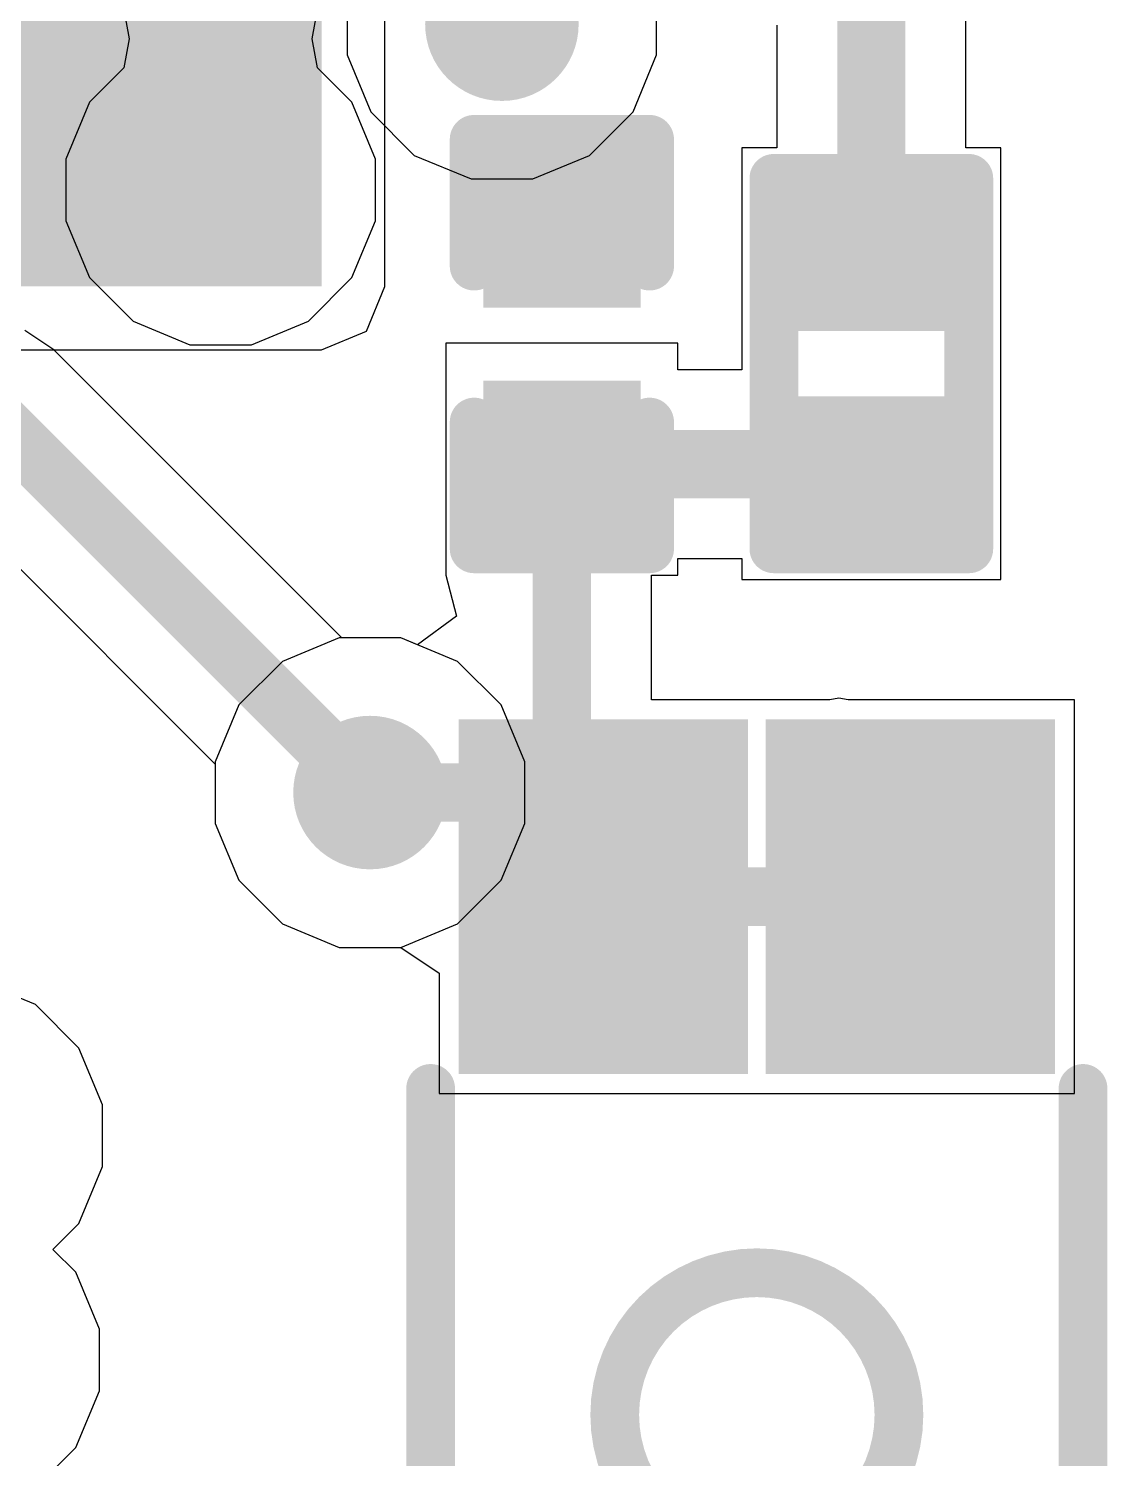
# Model space of a CAD drawing. Header units: inches. Extents: x 0 to 5429, y 0 to 5429.
# Drawn here: x 18.88 to 21.691, y 11.834 to 15.559 of the extents above; entities that cross this region are included whole.
import ezdxf

# ---------------------------------------------------------------- set-up
doc = ezdxf.new("R2010")
doc.units = ezdxf.units.IN
for name, color, linetype in [('Bottom Layer', 5, 'Continuous'), ('Ground', 16, 'Continuous'), ('Power', 76, 'Continuous'), ('Top Layer', 1, 'Continuous'), ('Top Overlay', 2, 'Continuous'), ('Top Paste', 8, 'Continuous'), ('Top Solder', 216, 'Continuous'), ('Via Holes', 16, 'Continuous')]:
    doc.layers.add(name, color=color, linetype=linetype)

# ---------------------------------------------------------------- blocks, each defined once
blk = doc.blocks.new('SKTAAAE010_2')
at = {"layer": 'Top Layer'}
for points in [[(0.99, 0.6751), (1.71, 0.6751), (1.71, 0.125), (0.99, 0.125)], [(0.99, -0.125), (1.71, -0.125), (1.71, -0.6751), (0.99, -0.6751)]]:
    blk.add_hatch(color=1, dxfattribs=at).paths.add_polyline_path(points)
at = {"layer": 'Top Paste'}
for points in [[(0.99, 0.6751), (1.71, 0.6751), (1.71, 0.125), (0.99, 0.125)], [(0.99, -0.125), (1.71, -0.125), (1.71, -0.6751), (0.99, -0.6751)]]:
    blk.add_hatch(color=8, dxfattribs=at).paths.add_polyline_path(points)
at = {"layer": 'Top Solder'}
for points in [[(0.8884, 0.7767), (1.8116, 0.7767), (1.8116, 0.0234), (0.8884, 0.0234)], [(0.8884, -0.0234), (1.8116, -0.0234), (1.8116, -0.7767), (0.8884, -0.7767)]]:
    blk.add_hatch(color=216, dxfattribs=at).paths.add_polyline_path(points)
at = {"layer": 'Top Overlay', "const_width": 0.127}
for points in [[(-0.8503, 0.85), (0.8503, 0.85)], [(-0.8504, -0.85), (0.8504, -0.85)]]:
    blk.add_lwpolyline(points, dxfattribs=at)
at = {"layer": 'Top Overlay'}
for points, const_width in [([(0.8186, 0.85, 1), (0.8821, 0.85, 1)], 0.0635), ([(0.3703, 0, 1), (-0.3703, 0, 1)], 0.127), ([(0.3386, 0, 1), (0.4021, 0, 1)], 0.0635), ([(0.8186, -0.85, 1), (0.8821, -0.85, 1)], 0.0635)]:
    blk.add_lwpolyline(points, format="xyb", close=True, dxfattribs=dict(at, const_width=const_width))
blk = doc.blocks.new('R___0201_38')
at = {"layer": 'Top Layer'}
for points in [[(-0.41, 0.185), (-0.14, 0.185), (-0.14, -0.185), (-0.41, -0.185)], [(0.14, 0.185), (0.41, 0.185), (0.41, -0.185), (0.14, -0.185)]]:
    blk.add_hatch(color=1, dxfattribs=at).paths.add_polyline_path(points)
at = {"layer": 'Top Paste'}
for points in [[(-0.41, 0.185), (-0.14, 0.185), (-0.14, -0.185), (-0.41, -0.185)], [(0.14, 0.185), (0.41, 0.185), (0.41, -0.185), (0.14, -0.185)]]:
    blk.add_hatch(color=8, dxfattribs=at).paths.add_polyline_path(points)
at = {"layer": 'Top Solder'}
for points in [[(-0.465, 0.24), (-0.085, 0.24), (-0.085, -0.24), (-0.465, -0.24)], [(0.085, 0.24), (0.465, 0.24), (0.465, -0.24), (0.085, -0.24)]]:
    blk.add_hatch(color=216, dxfattribs=at).paths.add_polyline_path(points)
at = {"layer": 'Top Overlay', "const_width": 0.127}
for points in [[(-0.4826, 0.254), (-0.4826, -0.254)], [(-0.4826, 0.254), (0.4826, 0.254)], [(0.4826, 0.254), (0.4826, -0.254)], [(-0.4826, -0.254), (0.4826, -0.254)]]:
    blk.add_lwpolyline(points, dxfattribs=at)
at = {"layer": 'Top Overlay', "const_width": 0.0635}
for points in [[(-0.5143, 0.254, 1), (-0.4508, 0.254, 1)], [(-0.5143, 0.254, 1), (-0.4508, 0.254, 1)], [(0.4508, 0.254, 1), (0.5143, 0.254, 1)], [(0.4508, 0.254, 1), (0.5143, 0.254, 1)], [(-0.5143, -0.254, 1), (-0.4508, -0.254, 1)], [(-0.5143, -0.254, 1), (-0.4508, -0.254, 1)], [(0.4508, -0.254, 1), (0.5143, -0.254, 1)], [(0.4508, -0.254, 1), (0.5143, -0.254, 1)]]:
    blk.add_lwpolyline(points, format="xyb", close=True, dxfattribs=at)
blk = doc.blocks.new('CAP_0201_65')
at = {"layer": 'Top Layer'}
for points in [[(-0.45, 0.15), (-0.15, 0.15), (-0.15, -0.15), (-0.45, -0.15)], [(0.15, 0.15), (0.45, 0.15), (0.45, -0.15), (0.15, -0.15)]]:
    blk.add_hatch(color=1, dxfattribs=at).paths.add_polyline_path(points)
at = {"layer": 'Top Paste'}
for points in [[(-0.45, 0.15), (-0.15, 0.15), (-0.15, -0.15), (-0.45, -0.15)], [(0.15, 0.15), (0.45, 0.15), (0.45, -0.15), (0.15, -0.15)]]:
    blk.add_hatch(color=8, dxfattribs=at).paths.add_polyline_path(points)
at = {"layer": 'Top Solder'}
for points in [[(-0.505, 0.205), (-0.095, 0.205), (-0.095, -0.205), (-0.505, -0.205)], [(0.095, 0.205), (0.505, 0.205), (0.505, -0.205), (0.095, -0.205)]]:
    blk.add_hatch(color=216, dxfattribs=at).paths.add_polyline_path(points)
at = {"layer": 'Top Overlay', "const_width": 0.127}
for points in [[(-0.5334, 0.2286), (-0.5334, -0.2286)], [(-0.5334, 0.2286), (-0.2032, 0.2286)], [(0.2032, 0.2286), (0.5334, 0.2286)], [(0.5334, 0.2286), (0.5334, -0.2286)], [(-0.5334, -0.2286), (-0.2032, -0.2286)], [(0.2032, -0.2286), (0.5334, -0.2286)]]:
    blk.add_lwpolyline(points, dxfattribs=at)
at = {"layer": 'Top Overlay', "const_width": 0.0635}
for points in [[(-0.5651, 0.2286, 1), (-0.5016, 0.2286, 1)], [(-0.5651, 0.2286, 1), (-0.5016, 0.2286, 1)], [(-0.2349, 0.2286, 1), (-0.1714, 0.2286, 1)], [(0.1714, 0.2286, 1), (0.2349, 0.2286, 1)], [(0.5016, 0.2286, 1), (0.5651, 0.2286, 1)], [(0.5016, 0.2286, 1), (0.5651, 0.2286, 1)], [(-0.5651, -0.2286, 1), (-0.5016, -0.2286, 1)], [(-0.5651, -0.2286, 1), (-0.5016, -0.2286, 1)], [(-0.2349, -0.2286, 1), (-0.1714, -0.2286, 1)], [(0.1714, -0.2286, 1), (0.2349, -0.2286, 1)], [(0.5016, -0.2286, 1), (0.5651, -0.2286, 1)], [(0.5016, -0.2286, 1), (0.5651, -0.2286, 1)]]:
    blk.add_lwpolyline(points, format="xyb", close=True, dxfattribs=at)

msp = doc.modelspace()

# ---------------------------------------------------------------- hatches: boundary and pattern name
at = {"layer": 'Bottom Layer'}
h = msp.add_hatch(color=5, dxfattribs=at)
edge = h.paths.add_edge_path()
edge.add_arc((20.1129, 15.5702), 0.2, 0, 360)
h = msp.add_hatch(color=5, dxfattribs=at)
edge = h.paths.add_edge_path()
edge.add_arc((19.3802, 15.1384), 0.2, 0, 360)
h = msp.add_hatch(color=5, dxfattribs=at)
edge = h.paths.add_edge_path()
edge.add_arc((19.7692, 13.5685), 0.2, 0, 360)
at = {"layer": 'Ground'}
h = msp.add_hatch(color=16, dxfattribs=at)
edge = h.paths.add_edge_path()
edge.add_arc((20.1129, 15.5702), 0.2, 0, 360)
h = msp.add_hatch(color=16, dxfattribs=at)
edge = h.paths.add_edge_path()
edge.add_arc((19.3802, 15.1384), 0.2, 0, 360)
h = msp.add_hatch(color=16, dxfattribs=at)
edge = h.paths.add_edge_path()
edge.add_arc((19.7692, 13.5685), 0.2, 0, 360)
at = {"layer": 'Power'}
h = msp.add_hatch(color=76, dxfattribs=at)
edge = h.paths.add_edge_path()
edge.add_arc((20.1129, 15.5702), 0.2, 0, 360)
h = msp.add_hatch(color=76, dxfattribs=at)
edge = h.paths.add_edge_path()
edge.add_arc((19.3802, 15.1384), 0.2, 0, 360)
h = msp.add_hatch(color=76, dxfattribs=at)
edge = h.paths.add_edge_path()
edge.add_arc((19.7692, 13.5685), 0.2, 0, 360)
at = {"layer": 'Top Layer'}
msp.add_hatch(color=1, dxfattribs=at).paths.add_polyline_path([(17.5289, 14.8872), (19.6432, 14.8872), (19.6432, 15.9592), (17.5289, 15.9592)])
h = msp.add_hatch(color=1, dxfattribs=at)
edge = h.paths.add_edge_path()
edge.add_arc((20.1129, 15.5702), 0.2, 0, 360)
h = msp.add_hatch(color=1, dxfattribs=at)
edge = h.paths.add_edge_path()
edge.add_arc((19.3802, 15.1384), 0.2, 0, 360)
h = msp.add_hatch(color=1, dxfattribs=at)
edge = h.paths.add_edge_path()
edge.add_arc((19.7692, 13.5685), 0.2, 0, 360)
at = {"layer": 'Via Holes'}
h = msp.add_hatch(color=7, dxfattribs=at)
edge = h.paths.add_edge_path()
edge.add_arc((20.1129, 15.5702), 0.1, 0, 360)
h = msp.add_hatch(color=7, dxfattribs=at)
edge = h.paths.add_edge_path()
edge.add_arc((19.3802, 15.1384), 0.1, 0, 360)
h = msp.add_hatch(color=7, dxfattribs=at)
edge = h.paths.add_edge_path()
edge.add_arc((19.7692, 13.5685), 0.1, 0, 360)

# ---------------------------------------------------------------- linework, layer by layer
at = {"layer": 'Bottom Layer'}
for p, q in [((19.128, 15.6078), (19.1421, 15.5321)), ((19.6183, 15.5321), (19.6324, 15.6078)), ((19.1421, 15.5321), (19.128, 15.4564)), ((19.6324, 15.4564), (19.6183, 15.5321)), ((19.128, 15.4564), (19.0384, 15.3668)), ((19.722, 15.3668), (19.6324, 15.4564)), ((19.0384, 15.3668), (18.977, 15.2186)), ((19.7834, 15.2186), (19.722, 15.3668)), ((18.977, 15.2186), (18.977, 15.0582)), ((19.7834, 15.0582), (19.7834, 15.2186)), ((18.977, 15.0582), (19.0384, 14.91)), ((19.722, 14.91), (19.7834, 15.0582)), ((19.0384, 14.91), (19.1518, 14.7966)), ((19.6086, 14.7966), (19.722, 14.91)), ((19.1518, 14.7966), (19.3, 14.7352)), ((19.4604, 14.7352), (19.6086, 14.7966)), ((18.9456, 14.7217), (18.87, 14.7723)), ((19.6956, 13.9717), (18.9456, 14.7217)), ((19.3, 14.7352), (19.4604, 14.7352)), ((18.6842, 14.3239), (19.366, 13.6421)), ((19.8494, 13.9717), (19.6956, 13.9717)), ((19.9976, 13.9103), (19.8494, 13.9717)), ((20.111, 13.7969), (19.9976, 13.9103)), ((20.1724, 13.6487), (20.111, 13.7969)), ((19.366, 13.6421), (19.366, 13.4883)), ((20.1724, 13.4883), (20.1724, 13.6487)), ((19.366, 13.4883), (19.4274, 13.3401)), ((20.111, 13.3401), (20.1724, 13.4883)), ((19.4274, 13.3401), (19.5408, 13.2267)), ((19.9976, 13.2267), (20.111, 13.3401)), ((19.5408, 13.2267), (19.689, 13.1653)), ((19.8494, 13.1653), (19.9976, 13.2267)), ((19.689, 13.1653), (19.8494, 13.1653))]:
    msp.add_line(p, q, dxfattribs=at)
at = {"layer": 'Bottom Layer', "const_width": 0.1524}
msp.add_lwpolyline([(18.7808, 14.5569), (19.7692, 13.5685)], dxfattribs=at)
at = {"layer": 'Bottom Layer', "const_width": 0.0762}
msp.add_lwpolyline([(19.7311, 13.5685, 1), (19.8073, 13.5685, 1)], format="xyb", close=True, dxfattribs=at)
at = {"layer": 'Ground'}
for p, q in [((19.128, 15.6078), (19.1421, 15.5321)), ((19.6183, 15.5321), (19.6324, 15.6078)), ((19.1421, 15.5321), (19.128, 15.4564)), ((19.6324, 15.4564), (19.6183, 15.5321)), ((19.128, 15.4564), (19.0384, 15.3668)), ((19.722, 15.3668), (19.6324, 15.4564)), ((19.0384, 15.3668), (18.977, 15.2186)), ((19.7834, 15.2186), (19.722, 15.3668)), ((18.977, 15.2186), (18.977, 15.0582)), ((19.7834, 15.0582), (19.7834, 15.2186)), ((18.977, 15.0582), (19.0384, 14.91)), ((19.722, 14.91), (19.7834, 15.0582)), ((19.0384, 14.91), (19.1518, 14.7966)), ((19.6086, 14.7966), (19.722, 14.91)), ((19.1518, 14.7966), (19.3, 14.7352)), ((19.4604, 14.7352), (19.6086, 14.7966)), ((19.3, 14.7352), (19.4604, 14.7352)), ((19.689, 13.9717), (19.5408, 13.9103)), ((19.8494, 13.9717), (19.689, 13.9717)), ((19.9976, 13.9103), (19.8494, 13.9717)), ((19.5408, 13.9103), (19.4274, 13.7969)), ((20.111, 13.7969), (19.9976, 13.9103)), ((19.4274, 13.7969), (19.366, 13.6487)), ((20.1724, 13.6487), (20.111, 13.7969)), ((19.366, 13.6487), (19.366, 13.4883)), ((20.1724, 13.4883), (20.1724, 13.6487)), ((19.366, 13.4883), (19.4274, 13.3401)), ((20.111, 13.3401), (20.1724, 13.4883)), ((19.4274, 13.3401), (19.5408, 13.2267)), ((19.9976, 13.2267), (20.111, 13.3401)), ((19.5408, 13.2267), (19.689, 13.1653)), ((19.8494, 13.1653), (19.9976, 13.2267)), ((19.689, 13.1653), (19.8494, 13.1653))]:
    msp.add_line(p, q, dxfattribs=at)
at = {"layer": 'Power'}
for p, q in [((19.7097, 15.6504), (19.7097, 15.49)), ((20.5161, 15.49), (20.5161, 15.6504)), ((19.7097, 15.49), (19.771, 15.3418)), ((20.4547, 15.3418), (20.5161, 15.49)), ((19.771, 15.3418), (19.8845, 15.2284)), ((20.3413, 15.2284), (20.4547, 15.3418)), ((19.8845, 15.2284), (20.0327, 15.167)), ((20.1931, 15.167), (20.3413, 15.2284)), ((20.0327, 15.167), (20.1931, 15.167)), ((19.689, 13.9717), (19.5408, 13.9103)), ((19.8494, 13.9717), (19.689, 13.9717)), ((19.9976, 13.9103), (19.8494, 13.9717)), ((19.5408, 13.9103), (19.4274, 13.7969)), ((20.111, 13.7969), (19.9976, 13.9103)), ((19.4274, 13.7969), (19.366, 13.6487)), ((20.1724, 13.6487), (20.111, 13.7969)), ((19.366, 13.6487), (19.366, 13.4883)), ((20.1724, 13.4883), (20.1724, 13.6487)), ((19.366, 13.4883), (19.4274, 13.3401)), ((20.111, 13.3401), (20.1724, 13.4883)), ((19.4274, 13.3401), (19.5408, 13.2267)), ((19.9976, 13.2267), (20.111, 13.3401)), ((19.5408, 13.2267), (19.689, 13.1653)), ((19.8494, 13.1653), (19.9976, 13.2267)), ((19.689, 13.1653), (19.8494, 13.1653)), ((18.8974, 13.0164), (18.7492, 13.0778)), ((19.0108, 12.903), (18.8974, 13.0164)), ((19.0722, 12.7548), (19.0108, 12.903)), ((19.0722, 12.5944), (19.0722, 12.7548)), ((19.0108, 12.4462), (19.0722, 12.5944)), ((18.9431, 12.3785), (19.0108, 12.4462)), ((19.0026, 12.319), (18.9431, 12.3785)), ((19.064, 12.1708), (19.0026, 12.319)), ((19.064, 12.0104), (19.064, 12.1708)), ((19.0026, 11.8622), (19.064, 12.0104)), ((18.8892, 11.7488), (19.0026, 11.8622))]:
    msp.add_line(p, q, dxfattribs=at)
at = {"layer": 'Top Layer'}
for p, q in [((19.8081, 14.8872), (19.8081, 16.164)), ((21.3217, 15.2484), (21.3217, 15.6696)), ((20.8296, 15.5677), (20.8296, 15.2484)), ((20.8296, 15.2484), (20.7383, 15.2484)), ((20.7383, 15.2484), (20.7383, 14.6699)), ((21.413, 15.2484), (21.3217, 15.2484)), ((21.413, 14.1236), (21.413, 15.2484)), ((19.7598, 14.7706), (19.8081, 14.8872)), ((19.6432, 14.7222), (19.7598, 14.7706)), ((18.0049, 14.7222), (19.6432, 14.7222)), ((20.5716, 14.7392), (19.9668, 14.7392)), ((19.9668, 14.7392), (19.9668, 14.1344)), ((20.5716, 14.6699), (20.5716, 14.7392)), ((20.7383, 14.6699), (20.5716, 14.6699)), ((20.5716, 14.1344), (20.5716, 14.1779)), ((20.5716, 14.1779), (20.7383, 14.1779)), ((20.7383, 14.1779), (20.7383, 14.1236)), ((19.9668, 14.1344), (19.9668, 14.1344)), ((19.9668, 14.1344), (19.9943, 14.0277)), ((20.5023, 13.8098), (20.5023, 14.1344)), ((20.5023, 14.1344), (20.5716, 14.1344)), ((20.7383, 14.1236), (21.413, 14.1236)), ((19.9943, 14.0277), (19.8932, 13.9535)), ((19.689, 13.9717), (19.5408, 13.9103)), ((19.8494, 13.9717), (19.689, 13.9717)), ((19.8932, 13.9535), (19.8494, 13.9717)), ((19.5408, 13.9103), (19.4274, 13.7969)), ((19.4274, 13.7969), (19.366, 13.6487)), ((20.9674, 13.8098), (20.5023, 13.8098)), ((20.9911, 13.8145), (20.9674, 13.8098)), ((21.0149, 13.8098), (20.9911, 13.8145)), ((21.6047, 13.8098), (21.0149, 13.8098)), ((21.6047, 12.785), (21.6047, 13.8098)), ((19.366, 13.6487), (19.366, 13.4883)), ((19.366, 13.4883), (19.4274, 13.3401)), ((19.4274, 13.3401), (19.5408, 13.2267)), ((19.5408, 13.2267), (19.689, 13.1653)), ((19.689, 13.1653), (19.8494, 13.1653)), ((19.8494, 13.1653), (19.9497, 13.0983)), ((19.9497, 13.0983), (19.9497, 12.785)), ((19.9497, 12.785), (21.6047, 12.785))]:
    msp.add_line(p, q, dxfattribs=at)
for points, const_width in [([(21.0756, 14.961), (21.0756, 15.6696)], 0.1778), ([(20.2692, 14.411), (20.2821, 14.4239)], 0.1524), ([(20.2821, 14.4239), (20.9795, 14.4239)], 0.1778), ([(20.2692, 13.4054), (20.2692, 14.411)], 0.1524), ([(19.7692, 13.5685), (20.0894, 13.5685)], 0.1524), ([(20.9911, 13.5685), (21.1773, 13.3824)], 0.1778), ([(20.2692, 13.4054), (20.3772, 13.2974)], 0.1524), ([(21.1773, 13.2974), (21.1773, 13.3824)], 0.1778), ([(20.3772, 13.2974), (21.1773, 13.2974)], 0.1524)]:
    msp.add_lwpolyline(points, dxfattribs=dict(at, const_width=const_width))
for points, const_width in [([(21.0312, 14.961, 1), (21.1201, 14.961, 1)], 0.0889), ([(20.2376, 14.4239, 1), (20.3265, 14.4239, 1)], 0.0889), ([(20.244, 14.4239, 1), (20.3202, 14.4239, 1)], 0.0762), ([(20.9351, 14.4239, 1), (21.024, 14.4239, 1)], 0.0889), ([(20.2311, 14.411, 1), (20.3073, 14.411, 1)], 0.0762), ([(20.2311, 14.411, 1), (20.3073, 14.411, 1)], 0.0762), ([(19.7311, 13.5685, 1), (19.8073, 13.5685, 1)], 0.0762), ([(20.0513, 13.5685, 1), (20.1275, 13.5685, 1)], 0.0762), ([(20.9467, 13.5685, 1), (21.0356, 13.5685, 1)], 0.0889), ([(20.2311, 13.4054, 1), (20.3073, 13.4054, 1)], 0.0762), ([(20.2311, 13.4054, 1), (20.3073, 13.4054, 1)], 0.0762), ([(21.1328, 13.3824, 1), (21.2217, 13.3824, 1)], 0.0889), ([(21.1328, 13.3824, 1), (21.2217, 13.3824, 1)], 0.0889), ([(20.3391, 13.2974, 1), (20.4153, 13.2974, 1)], 0.0762), ([(20.3391, 13.2974, 1), (20.4153, 13.2974, 1)], 0.0762), ([(21.1328, 13.2974, 1), (21.2217, 13.2974, 1)], 0.0889), ([(21.1392, 13.2974, 1), (21.2154, 13.2974, 1)], 0.0762)]:
    msp.add_lwpolyline(points, format="xyb", close=True, dxfattribs=dict(at, const_width=const_width))

# ---------------------------------------------------------------- block references
at = {"rotation": 90}
for name, p in [('CAP_0201_65', (20.2692, 14.7368)), ('R___0201_38', (21.0756, 14.686)), ('SKTAAAE010_2', (20.7772, 11.9474))]:
    msp.add_blockref(name, p, dxfattribs=at)

doc.saveas('drawing.dxf')
